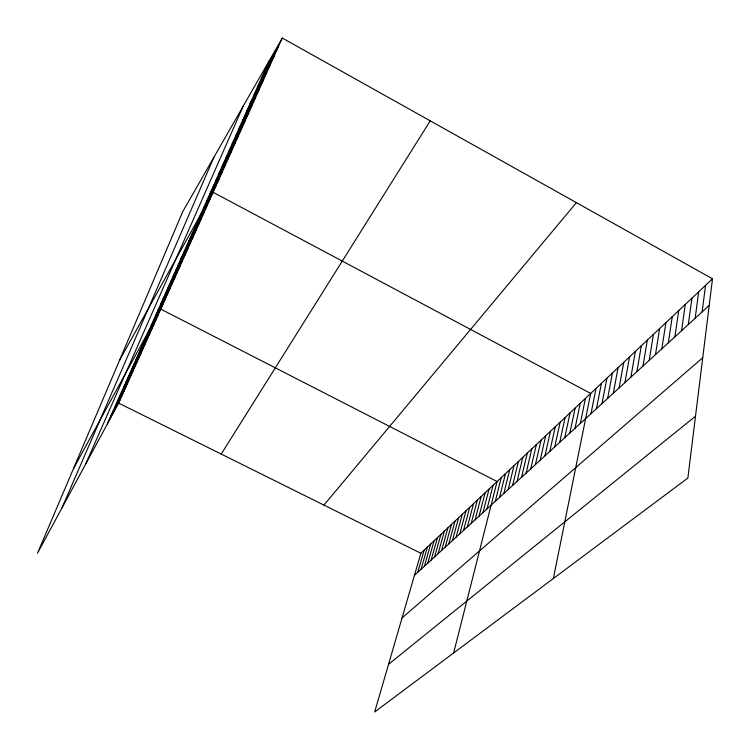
<?xml version="1.0" encoding="UTF-8"?>
<svg xmlns="http://www.w3.org/2000/svg" width="750" height="750" viewBox="0 0 750 750"><rect width="100%" height="100%" fill="white"/><g stroke="black" fill="none" stroke-linecap="round" stroke-linejoin="round"><path stroke-width="1.12" d="M712.5 278.794L687.863 478.05L374.672 711.966L420.881 553.256L712.5 278.794L282.262 38.034L182.812 211.491L37.5 553.209L118.622 403.106L282.262 38.034M702.131 311.906L705.544 285.338M695.166 318.291L698.691 291.788M688.303 324.572L691.941 298.144M681.544 330.769L685.294 304.397M674.878 336.863L678.741 310.566M668.316 342.872L672.272 316.65M661.847 348.797L665.906 322.641M655.481 354.637L659.625 328.556M649.191 360.384L653.438 334.378M643.003 366.056L647.334 340.125M636.9 371.644L641.316 345.787M630.881 377.156L635.381 351.375M624.947 382.594L629.531 356.878M619.097 387.956L623.756 362.316M613.322 393.234L618.066 367.678M607.631 398.447L612.441 372.966M602.016 403.594L606.9 378.188M596.475 408.666L601.425 383.334M591.009 413.672L596.025 388.416M553.369 578.503L590.7 393.431L213.112 192.291L119.494 360.394M580.303 423.478L585.441 398.381M575.053 428.287L580.247 403.266M569.869 433.031L575.128 408.084M564.75 437.719L570.066 412.847M559.706 442.341L565.069 417.544M554.719 446.906L560.138 422.194M549.797 451.416L555.272 426.769M544.941 455.859L550.462 431.297M540.141 460.256L545.709 435.769M535.406 464.597L541.022 440.184M530.728 468.881L536.381 444.544M526.106 473.109L531.806 448.856M521.541 477.291L527.288 453.113M517.031 481.416L522.816 457.322M512.578 485.503L518.4 461.475M508.181 489.525L514.031 465.581M503.831 493.509L509.728 469.641M499.538 497.447L505.462 473.653M495.291 501.328L501.253 477.619M453.628 652.987L497.091 481.537L160.753 309.103L73.434 468.703M487.031 508.903L493.05 485.334M483 512.587L489.056 489.094M479.025 516.225L485.109 492.806M475.097 519.825L481.2 496.481M471.206 523.387L477.338 500.119M467.362 526.912L473.522 503.719M463.556 530.391L469.744 507.272M459.797 533.831L466.003 510.788M456.084 537.244L462.309 514.266M452.4 540.609L458.653 517.706M445.162 547.238L451.453 524.475M448.762 543.938L455.034 521.109M441.609 550.5L447.919 527.812M438.084 553.725L444.413 531.112M434.597 556.912L440.944 534.375M431.147 560.072L437.512 537.6M427.734 563.194L434.119 540.797M424.359 566.287L430.763 543.966M421.022 569.353L427.434 547.087M417.712 572.381L424.144 550.191M61.931 508.012L213.9 157.266M85.641 464.128L243.122 106.303M107.353 423.947L269.081 61.012M114.506 407.897L125.906 386.85M112.697 411.975L124.059 390.975M110.897 416.006L122.222 395.062M109.116 420L120.412 399.103M127.809 378.038L139.444 356.634M125.85 382.453L137.447 361.097M123.909 386.812L135.469 365.503M121.988 391.125L133.519 369.872M120.084 395.381L131.578 374.184M118.209 399.6L129.666 378.45M116.344 403.772L127.781 382.669M140.091 350.484L151.931 328.781M137.981 355.209L149.794 333.562M135.9 359.887L147.675 338.278M133.847 364.5L145.584 342.947M131.812 369.066L143.513 347.559M129.797 373.575L141.469 352.125M153.356 320.709L165.412 298.716M151.05 325.884L163.069 303.947M146.559 335.963L158.513 314.109M144.384 340.866L156.291 319.059M142.219 345.703L154.097 323.953M165.347 293.812L177.572 271.594M162.891 299.325L175.078 277.153M160.463 304.772L172.613 282.647M158.062 310.153L170.184 288.066M155.7 315.469L167.784 293.428M178.134 265.116L190.528 242.691M175.509 271.012L187.866 248.616M172.912 276.825L185.241 254.475M170.363 282.562L182.653 260.25M167.841 288.225L180.094 265.959M188.991 240.75L201.516 218.166M186.216 246.966L198.713 224.419M183.488 253.097L195.947 230.588M180.787 259.153L193.219 236.681M197.531 221.588L210.159 198.891M194.644 228.066L207.234 205.406M191.794 234.45L204.356 211.828M209.494 194.738L222.244 171.928M206.438 201.591L219.159 178.809M203.428 208.35L216.113 185.597M218.925 173.569L231.769 150.684M215.738 180.731L228.544 157.866M212.597 187.781L225.375 164.944M228.787 151.444L241.706 128.494M225.45 158.925L238.35 136.003M222.169 166.303L235.031 143.391M239.1 128.297L252.103 105.309M235.612 136.134L248.588 113.156M232.172 143.841L245.119 120.881M246.244 112.266L259.294 89.259M242.644 120.347L255.675 97.35M253.622 95.728L266.709 72.713M249.9 104.062L262.978 81.056M261.225 78.647L274.359 55.65M257.391 87.253L270.506 64.247M265.125 69.9L278.278 46.913M221.222 454.078L430.247 120.844M323.953 505.106L576.403 202.631M414.441 575.372L709.209 305.428M402.047 617.953L702.741 357.703M388.547 664.322L695.513 416.194M118.622 403.106L420.881 553.256"/></g></svg>
